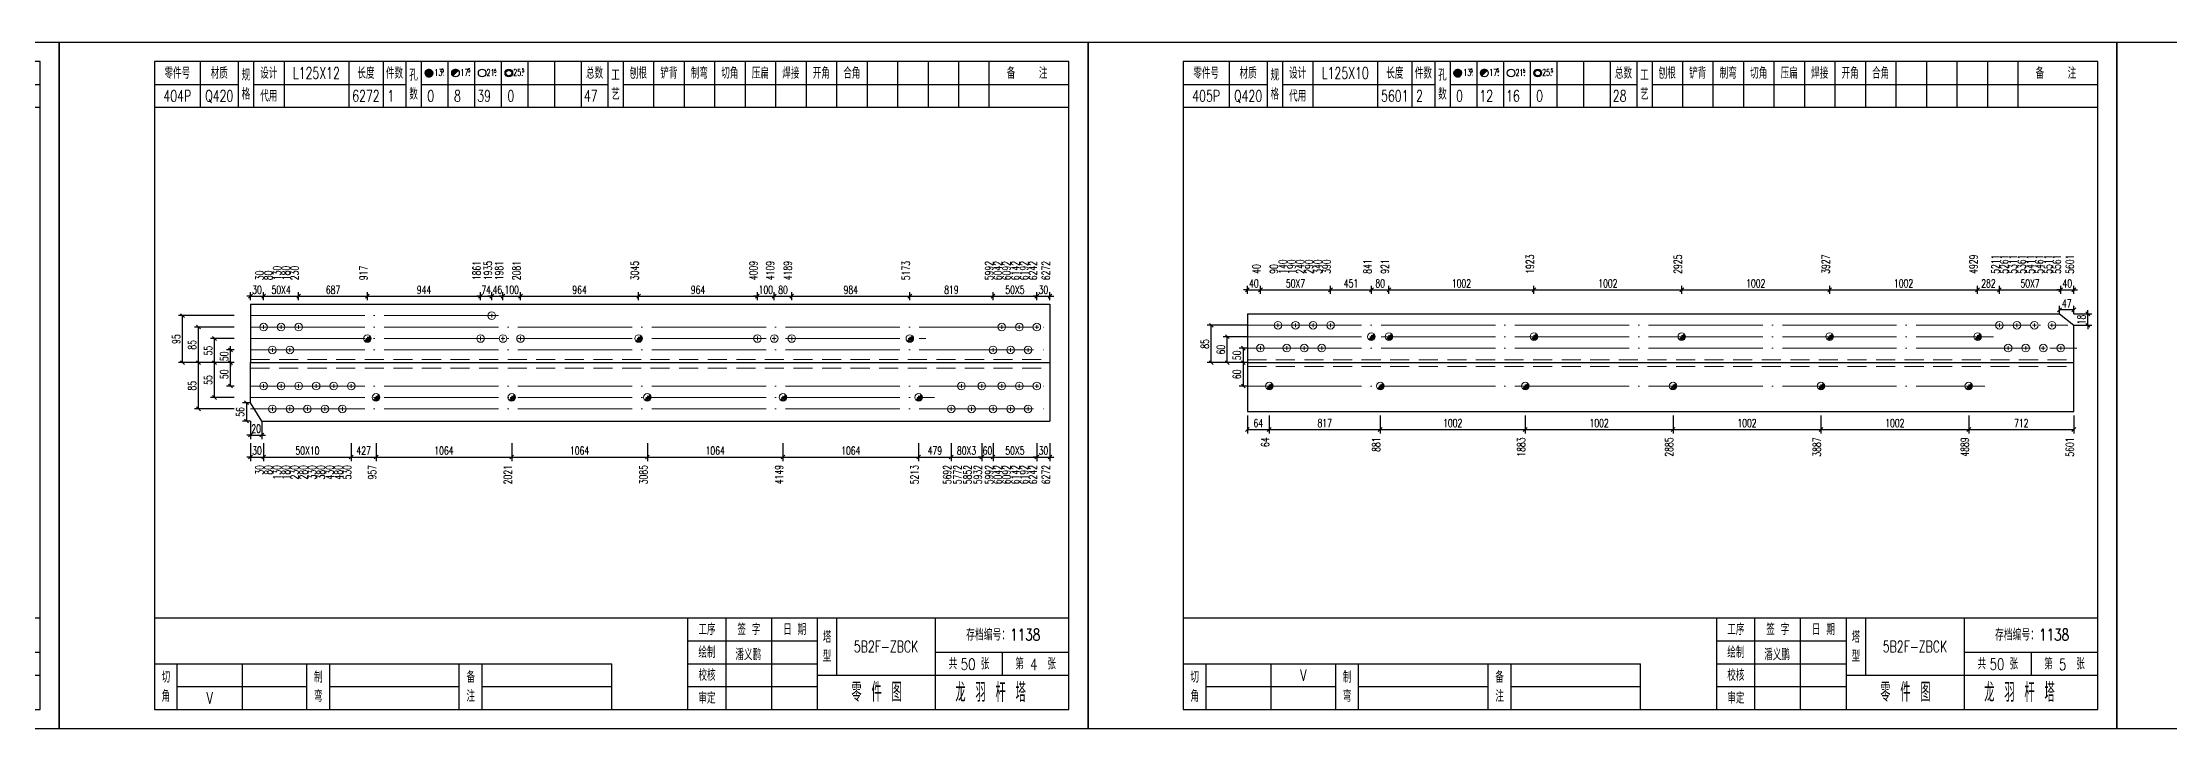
# Model space of a CAD drawing. Header units: millimetres. Extents: x 0 to 30240, y -10896 to -1348.
# Drawn here: x 806 to 1364, y -3152 to -2972 of the extents above; entities that cross this region are included whole.
import ezdxf
from ezdxf.enums import TextEntityAlignment as Align

# ---------------------------------------------------------------- set-up
doc = ezdxf.new("R2010")
doc.units = ezdxf.units.MM
doc.header["$LTSCALE"] = 20
doc.header["$PDMODE"] = 1
doc.linetypes.add('DASHDOT2X', pattern=[1.75, 1.5, -0.125, 0, -0.125])
doc.linetypes.add('HIDDEN', pattern=[0.375, 0.25, -0.125])
for name, color, linetype, lineweight in [('1', 7, 'Continuous', 25), ('11', 3, 'Continuous', 13), ('2', 1, 'HIDDEN', 13), ('5', 1, 'Continuous', 13), ('7', 2, 'DASHDOT2X', 13)]:
    doc.layers.add(name, color=color, linetype=linetype, lineweight=lineweight)
doc.styles.get("Standard").update_dxf_attribs({"font": 'simplex', "width": 0.7, "bigfont": 'gbhzfs.shx'})
doc.styles.add('SYMBOL_TXT', font='txt.shx', dxfattribs={"width": 0.6})
doc.styles.add('TITLE_TXT', font='simplex.shx', dxfattribs={"width": 0.75, "height": 2.5, "bigfont": 'gbhzfs.shx'})
doc.dimstyles.get("Standard").update_dxf_attribs({"dimtxt": 2.1, "dimasz": 1, "dimexe": 1.05, "dimexo": 0, "dimgap": 0.63, "dimtad": 1, "dimzin": 0, "dimdsep": 46, "dimtxsty": 'standard', "dimblk": 'OBLIQUE', "dimblk1": 'OBLIQUE', "dimblk2": 'OBLIQUE', "dimcen": 0.09, "dimadec": 0, "dimazin": 0, "dimtfac": 1, "dimtdec": 1, "dimtix": 1, "dimtmove": 0, "dimatfit": 3, "dimfxl": 0, "dimtolj": 1, "dimtzin": 0, "dimarcsym": 0})
pattern_1 = [(0, (-3, 0), (0, 0.0125), [])]

# ---------------------------------------------------------------- blocks, each defined once
blk = doc.blocks.new('M12_HOLE')
h = blk.add_hatch()
h.set_pattern_fill('LINE', scale=0.1, style=0)
h.set_pattern_definition(pattern_1)
h.paths.add_polyline_path([(-5, 0, 1), (-1, 0, 1)])
at = {"color": 7}
blk.add_circle((-3, 0), 2, dxfattribs=at)
at = {"color": 7, "attachment_point": 1, "style": 'SYMBOL_TXT'}
for s, insert, char_height, width in [('13\\f??|b0|i0|c0|p54;.', (-0.1, 2.1), 3.5, 5.707), ('5', (3.7, 2.3), 1.8, 2.931)]:
    blk.add_mtext(s, dxfattribs=dict(at, insert=insert, char_height=char_height, width=width))
blk = doc.blocks.new('M16_HOLE')
h = blk.add_hatch()
h.set_pattern_fill('LINE', scale=0.1, style=0)
h.set_pattern_definition(pattern_1)
h.paths.add_polyline_path([(-1.6, 1.4, 0.668179), (-5, 0, 0.198912), (-4.4, -1.4)])
at = {"color": 7}
blk.add_circle((-3, 0), 2, dxfattribs=at)
at = {"color": 7, "attachment_point": 1, "style": 'SYMBOL_TXT'}
for s, insert, char_height, width in [('17.', (-0.4, 2.1), 3.5, 6.316), ('5', (3.6, 2.3), 1.8, 1.822)]:
    blk.add_mtext(s, dxfattribs=dict(at, insert=insert, char_height=char_height, width=width))
blk = doc.blocks.new('M20_HOLE')
at = {"color": 7}
blk.add_circle((-3, 0), 2, dxfattribs=at)
at = {"color": 7, "attachment_point": 1, "style": 'SYMBOL_TXT'}
for s, insert, char_height, width in [('21.', (-0.7, 2), 3.5, 6.074), ('5', (3.3, 2), 1.8, 1.458)]:
    blk.add_mtext(s, dxfattribs=dict(at, insert=insert, char_height=char_height, width=width))
blk = doc.blocks.new('M24_HOLE')
at = {"color": 7}
for radius in [2, 1.5]:
    blk.add_circle((-3, 0), radius, dxfattribs=at)
at = {"color": 7, "attachment_point": 1, "style": 'SYMBOL_TXT'}
for s, insert, char_height, width in [('25.', (-0.7, 2.1), 3.5, 2.429), ('5', (3.9, 2.3), 1.8, 1.944)]:
    blk.add_mtext(s, dxfattribs=dict(at, insert=insert, char_height=char_height, width=width))
blk = doc.blocks.new('JgCard')
for p, q in [((270, 180), (0, 180)), ((0, 180), (0, 0)), ((270, 0), (270, 180)), ((265, 175), (25, 175)), ((25, 175), (25, 5)), ((37, 175), (37, 163)), ((47, 175), (47, 163)), ((51, 175), (51, 163)), ((59, 175), (59, 163)), ((76, 175), (76, 163)), ((85, 175), (85, 163)), ((91, 175), (91, 163)), ((95, 175), (95, 163)), ((102, 175), (102, 163)), ((109, 175), (109, 163)), ((116, 175), (116, 163)), ((123, 175), (123, 163)), ((130, 175), (130, 163)), ((137, 175), (137, 163)), ((144, 175), (144, 163)), ((148, 175), (148, 163)), ((156, 175), (156, 163)), ((164, 175), (164, 163)), ((172, 175), (172, 163)), ((180, 175), (180, 163)), ((188, 175), (188, 163)), ((196, 175), (196, 163)), ((204, 175), (204, 163)), ((212, 175), (212, 163)), ((220, 175), (220, 163)), ((228, 175), (228, 163)), ((236, 175), (236, 163)), ((244, 175), (244, 163)), ((265, 5), (265, 175)), ((25, 169), (47, 169)), ((51, 169), (91, 169)), ((95, 169), (144, 169)), ((148, 169), (265, 169)), ((25, 163), (265, 163)), ((25, 29), (265, 29)), ((165, 5), (165, 29)), ((175, 5), (175, 29)), ((187, 5), (187, 29)), ((199, 5), (199, 29)), ((204, 29), (204, 14)), ((230, 5), (230, 29)), ((165, 23), (199, 23)), ((25, 17), (145, 17)), ((31, 5), (31, 17)), ((48, 17), (48, 5)), ((65, 5), (65, 17)), ((71, 5), (71, 17)), ((105, 5), (105, 17)), ((111, 5), (111, 17)), ((145, 5), (145, 17)), ((165, 17), (199, 17)), ((230, 20), (265, 20)), ((247.5, 20), (247.5, 14)), ((199, 14), (265, 14)), ((31, 11), (65, 11)), ((71, 11), (105, 11)), ((111, 11), (145, 11)), ((165, 11), (199, 11)), ((0, 0), (270, 0)), ((25, 5), (265, 5))]:
    blk.add_line(p, q)
blk.add_lwpolyline([(96.03, 171.99, -1), (98.03, 171.99, -1)], format="xyb", close=True)
blk.add_point((145, 96))
at = {"xscale": 0.5, "yscale": 0.5, "zscale": 0.5}
for name, p in [('M12_HOLE', (98.53, 171.99)), ('M16_HOLE', (105.5, 172)), ('M24_HOLE', (119.5, 172)), ('M20_HOLE', (112.5, 172))]:
    blk.add_blockref(name, p, dxfattribs=at)
at = {"style": 'TITLE_TXT', "width": 0.75}
for s, height, p in [('存档编号：1138', 3.076, (238.02, 23.07)), ('潘义鹏', 3, (177.45, 17.91)), ('龙 羽 杆 塔', 5, (235.17, 6.97))]:
    blk.add_text(s, height=height, dxfattribs=at).set_placement(p)
at = {"attachment_point": 5, "style": 'TITLE_TXT'}
for s, insert, char_height, width in [('零件号', (31, 172), 3, 15), ('材质', (42, 172), 3, 8), ('设计', (55, 172), 3, 8), ('长度', (80.5, 172), 3, 8), ('件数', (88, 172), 3, 6), ('总数', (140.5, 172), 3, 7), ('刨根', (152, 172), 3, 8), ('铲背', (160, 172), 3, 8), ('制弯', (168, 172), 3, 8), ('切角', (176, 172), 3, 8), ('压扁', (184, 172), 3, 8), ('焊接', (192, 172), 3, 8), ('开角', (200, 172), 3, 8), ('合角', (208, 172), 3, 8), ('备    注', (254, 172), 3, 22), ('规格', (49, 169), 3, 4), ('代用', (55, 166), 3, 8), ('孔数', (93, 169), 3, 4), ('工\\P艺', (146, 169), 3, 4), ('工序', (170, 26), 3, 10), ('签 字', (181, 26), 3, 12), ('日 期', (193, 26), 3, 12), ('塔\\P型', (201.5, 21.5), 3, 5), ('绘制', (170, 20), 3, 10), ('共    张', (238.75, 17), 3, 17.5), ('第    张', (256.25, 17), 3, 17.5), ('切\\P角', (28, 11), 3, 6), ('制\\P弯', (68, 11), 3, 6), ('备\\P注', (108, 11), 3, 6), ('校核', (170, 14), 3, 10), ('零 件 图', (214.5, 9.5), 5, 31), ('审定', (170, 8), 3, 10)]:
    blk.add_mtext(s, dxfattribs=dict(at, insert=insert, char_height=char_height, width=width))
blk = doc.blocks.new('_Oblique')
at = {"color": 0, "linetype": 'ByBlock', "lineweight": -2}
blk.add_line((-0.5, -0.5), (0.5, 0.5), dxfattribs=at)
blk = doc.blocks.new('*D6687')
at = {"layer": '11', "color": 0, "lineweight": -2}
for p, q in [((1334.94, -3043.35), (1334.94, -3041.25)), ((1338.7, -3043.35), (1338.7, -3041.25)), ((1338.7, -3042.3), (1334.94, -3042.3))]:
    blk.add_line(p, q, dxfattribs=at)
at = {"layer": 'Defpoints', "color": 0}
for p in [(1334.94, -3042.3), (1334.94, -3043.35), (1338.7, -3043.35)]:
    blk.add_point(p, dxfattribs=at)
at = {"layer": '11', "color": 0, "lineweight": -2, "rotation": 180}
blk.add_blockref('_Oblique', (1334.94, -3042.3), dxfattribs=at)
at = {"layer": '11', "color": 0, "lineweight": -2}
blk.add_blockref('_Oblique', (1338.7, -3042.3), dxfattribs=at)
at = {"layer": '11', "color": 0, "insert": (1336.82, -3040.62), "char_height": 2.1, "attachment_point": 5}
blk.add_mtext('\\A1;47', dxfattribs=at)
blk = doc.blocks.new('*D6688')
at = {"layer": '11', "color": 0, "lineweight": -2}
for p, q in [((1338.7, -3043.35), (1343.42, -3043.35)), ((1338.7, -3046.35), (1343.42, -3046.35)), ((1342.38, -3043.35), (1342.38, -3042.35)), ((1342.38, -3046.35), (1342.38, -3043.35)), ((1342.38, -3046.35), (1342.38, -3047.35))]:
    blk.add_line(p, q, dxfattribs=at)
at = {"layer": 'Defpoints', "color": 0}
for p in [(1338.7, -3043.35), (1338.7, -3046.35), (1342.38, -3043.35)]:
    blk.add_point(p, dxfattribs=at)
at = {"layer": '11', "color": 0, "lineweight": -2}
for p, rotation in [((1342.38, -3043.35), 270), ((1342.38, -3046.35), 90)]:
    blk.add_blockref('_Oblique', p, dxfattribs=dict(at, rotation=rotation))
at = {"layer": '11', "color": 0, "insert": (1340.69, -3044.85), "char_height": 2.1, "attachment_point": 5, "rotation": 90}
blk.add_mtext('\\A1;18', dxfattribs=at)
blk = doc.blocks.new('*D6689')
at = {"layer": '11', "color": 0, "lineweight": -2}
for p, q in [((1335.26, -3038.1), (1335.26, -3036)), ((1338.7, -3038.1), (1338.7, -3036)), ((1335.26, -3037.05), (1334.26, -3037.05)), ((1335.26, -3037.05), (1338.7, -3037.05)), ((1338.7, -3037.05), (1339.7, -3037.05))]:
    blk.add_line(p, q, dxfattribs=at)
at = {"layer": 'Defpoints', "color": 0}
for p in [(1335.26, -3038.1), (1338.7, -3037.05), (1338.7, -3038.1)]:
    blk.add_point(p, dxfattribs=at)
at = {"layer": '11', "color": 0, "lineweight": -2}
blk.add_blockref('_Oblique', (1335.26, -3037.05), dxfattribs=at)
at = {"layer": '11', "color": 0, "lineweight": -2, "rotation": 180}
blk.add_blockref('_Oblique', (1338.7, -3037.05), dxfattribs=at)
at = {"layer": '11', "color": 0, "insert": (1336.98, -3035.37), "char_height": 2.1, "attachment_point": 5}
blk.add_mtext('\\A1;40', dxfattribs=at)
blk = doc.blocks.new('*D6699')
at = {"layer": '11', "color": 0, "lineweight": -2}
for p, q in [((1121.8, -3038.1), (1121.8, -3036)), ((1125.24, -3038.1), (1125.24, -3036)), ((1121.8, -3037.05), (1120.8, -3037.05)), ((1121.8, -3037.05), (1125.24, -3037.05)), ((1125.24, -3037.05), (1126.24, -3037.05))]:
    blk.add_line(p, q, dxfattribs=at)
at = {"layer": 'Defpoints', "color": 0}
for p in [(1121.8, -3038.1), (1125.24, -3037.05), (1125.24, -3038.1)]:
    blk.add_point(p, dxfattribs=at)
at = {"layer": '11', "color": 0, "lineweight": -2}
blk.add_blockref('_Oblique', (1121.8, -3037.05), dxfattribs=at)
at = {"layer": '11', "color": 0, "lineweight": -2, "rotation": 180}
blk.add_blockref('_Oblique', (1125.24, -3037.05), dxfattribs=at)
at = {"layer": '11', "color": 0, "insert": (1123.52, -3035.37), "char_height": 2.1, "attachment_point": 5}
blk.add_mtext('\\A1;40', dxfattribs=at)
blk = doc.blocks.new('M20')
for p, q in [((-0.5, 0), (0.5, 0)), ((0, -0.5), (0, 0.5))]:
    blk.add_line(p, q)
blk.add_circle((0, 0), 1)
blk = doc.blocks.new('M16')
for p, q in [((-0.71, -0.71), (0.71, 0.71)), ((-0.4, 0), (0.4, 0)), ((0, 0.4), (0, -0.4))]:
    blk.add_line(p, q)
blk.add_circle((0, 0), 1)
for radius in [0.8, 0.6, 0.4, 0.2]:
    blk.add_arc((0, 0), radius, 225, 45)
blk = doc.blocks.new('*D6879')
at = {"layer": '1', "color": 0, "lineweight": -2}
for p, q in [((855.95, -3052.83), (853.9, -3052.83)), ((854.95, -3052.83), (854.95, -3051.83)), ((854.95, -3056.16), (854.95, -3052.83)), ((855.95, -3056.16), (853.9, -3056.16)), ((854.95, -3056.16), (854.95, -3057.16))]:
    blk.add_line(p, q, dxfattribs=at)
at = {"layer": 'Defpoints', "color": 0}
for p in [(854.95, -3052.83), (855.95, -3052.83), (855.95, -3056.16)]:
    blk.add_point(p, dxfattribs=at)
at = {"layer": '1', "color": 0, "lineweight": -2}
for p, rotation in [((854.95, -3052.83), 270), ((854.95, -3056.16), 90)]:
    blk.add_blockref('_Oblique', p, dxfattribs=dict(at, rotation=rotation))
at = {"layer": '1', "color": 0, "insert": (853.27, -3054.5), "char_height": 2.1, "attachment_point": 5, "rotation": 90}
blk.add_mtext('\\A1;50', dxfattribs=at)
blk = doc.blocks.new('*D6883')
at = {"layer": '11', "color": 0, "lineweight": -2}
for p, q in [((860.2, -3075.17), (859.2, -3075.17)), ((860.2, -3071.49), (860.2, -3076.22)), ((860.2, -3075.17), (863.18, -3075.17)), ((863.18, -3071.49), (863.18, -3076.22)), ((863.18, -3075.17), (864.18, -3075.17))]:
    blk.add_line(p, q, dxfattribs=at)
at = {"layer": 'Defpoints', "color": 0}
for p in [(860.2, -3071.49), (863.18, -3071.49), (863.18, -3075.17)]:
    blk.add_point(p, dxfattribs=at)
at = {"layer": '11', "color": 0, "lineweight": -2}
blk.add_blockref('_Oblique', (860.2, -3075.17), dxfattribs=at)
at = {"layer": '11', "color": 0, "lineweight": -2, "rotation": 180}
blk.add_blockref('_Oblique', (863.18, -3075.17), dxfattribs=at)
at = {"layer": '11', "color": 0, "insert": (861.69, -3073.49), "char_height": 2.1, "attachment_point": 5}
blk.add_mtext('\\A1;20', dxfattribs=at)
blk = doc.blocks.new('*D6884')
at = {"layer": '11', "color": 0, "lineweight": -2}
for p, q in [((860.2, -3066.69), (858.1, -3066.69)), ((859.15, -3066.69), (859.15, -3071.49)), ((860.2, -3071.49), (858.1, -3071.49))]:
    blk.add_line(p, q, dxfattribs=at)
at = {"layer": 'Defpoints', "color": 0}
for p in [(860.2, -3066.69), (859.15, -3071.49), (860.2, -3071.49)]:
    blk.add_point(p, dxfattribs=at)
at = {"layer": '11', "color": 0, "lineweight": -2}
for p, rotation in [((859.15, -3066.69), 90), ((859.15, -3071.49), 270)]:
    blk.add_blockref('_Oblique', p, dxfattribs=dict(at, rotation=rotation))
at = {"layer": '11', "color": 0, "insert": (857.47, -3069.09), "char_height": 2.1, "attachment_point": 5, "rotation": 90}
blk.add_mtext('\\A1;56', dxfattribs=at)
blk = doc.blocks.new('*D6885')
at = {"layer": '11', "color": 0, "lineweight": -2}
for p, q in [((1066.56, -3038.73), (1065.56, -3038.73)), ((1066.56, -3039.78), (1066.56, -3037.68)), ((1066.56, -3038.73), (1070, -3038.73)), ((1070, -3039.78), (1070, -3037.68)), ((1070, -3038.73), (1071, -3038.73))]:
    blk.add_line(p, q, dxfattribs=at)
at = {"layer": 'Defpoints', "color": 0}
for p in [(1066.56, -3039.78), (1070, -3038.73), (1070, -3039.78)]:
    blk.add_point(p, dxfattribs=at)
at = {"layer": '11', "color": 0, "lineweight": -2}
blk.add_blockref('_Oblique', (1066.56, -3038.73), dxfattribs=at)
at = {"layer": '11', "color": 0, "lineweight": -2, "rotation": 180}
blk.add_blockref('_Oblique', (1070, -3038.73), dxfattribs=at)
at = {"layer": '11', "color": 0, "insert": (1068.28, -3037.05), "char_height": 2.1, "attachment_point": 5}
blk.add_mtext('\\A1;30', dxfattribs=at)
blk = doc.blocks.new('*D6890')
at = {"layer": '11', "color": 0, "lineweight": -2}
for p, q in [((993.23, -3038.73), (992.23, -3038.73)), ((993.23, -3039.78), (993.23, -3037.68)), ((993.23, -3038.73), (997.64, -3038.73)), ((997.64, -3039.78), (997.64, -3037.68)), ((997.64, -3038.73), (998.64, -3038.73))]:
    blk.add_line(p, q, dxfattribs=at)
at = {"layer": 'Defpoints', "color": 0}
for p in [(993.23, -3039.78), (997.64, -3038.73), (997.64, -3039.78)]:
    blk.add_point(p, dxfattribs=at)
at = {"layer": '11', "color": 0, "lineweight": -2}
blk.add_blockref('_Oblique', (993.23, -3038.73), dxfattribs=at)
at = {"layer": '11', "color": 0, "lineweight": -2, "rotation": 180}
blk.add_blockref('_Oblique', (997.64, -3038.73), dxfattribs=at)
at = {"layer": '11', "color": 0, "insert": (995.43, -3037.05), "char_height": 2.1, "attachment_point": 5}
blk.add_mtext('\\A1;100', dxfattribs=at)
blk = doc.blocks.new('*D6893')
at = {"layer": '11', "color": 0, "lineweight": -2}
for p, q in [((926.46, -3038.73), (925.46, -3038.73)), ((926.46, -3039.78), (926.46, -3037.68)), ((926.46, -3038.73), (931.06, -3038.73)), ((931.06, -3039.78), (931.06, -3037.68)), ((931.06, -3038.73), (932.06, -3038.73))]:
    blk.add_line(p, q, dxfattribs=at)
at = {"layer": 'Defpoints', "color": 0}
for p in [(926.46, -3039.78), (931.06, -3038.73), (931.06, -3039.78)]:
    blk.add_point(p, dxfattribs=at)
at = {"layer": '11', "color": 0, "lineweight": -2}
blk.add_blockref('_Oblique', (926.46, -3038.73), dxfattribs=at)
at = {"layer": '11', "color": 0, "lineweight": -2, "rotation": 180}
blk.add_blockref('_Oblique', (931.06, -3038.73), dxfattribs=at)
at = {"layer": '11', "color": 0, "insert": (928.76, -3037.05), "char_height": 2.1, "attachment_point": 5}
blk.add_mtext('\\A1;100', dxfattribs=at)
blk = doc.blocks.new('*D6894')
at = {"layer": '11', "color": 0, "lineweight": -2}
for p, q in [((923.52, -3038.73), (922.52, -3038.73)), ((923.52, -3039.78), (923.52, -3037.68)), ((923.52, -3038.73), (926.46, -3038.73)), ((926.46, -3039.78), (926.46, -3037.68)), ((926.46, -3038.73), (927.46, -3038.73))]:
    blk.add_line(p, q, dxfattribs=at)
at = {"layer": 'Defpoints', "color": 0}
for p in [(923.52, -3039.78), (926.46, -3038.73), (926.46, -3039.78)]:
    blk.add_point(p, dxfattribs=at)
at = {"layer": '11', "color": 0, "lineweight": -2}
blk.add_blockref('_Oblique', (923.52, -3038.73), dxfattribs=at)
at = {"layer": '11', "color": 0, "lineweight": -2, "rotation": 180}
blk.add_blockref('_Oblique', (926.46, -3038.73), dxfattribs=at)
at = {"layer": '11', "color": 0, "insert": (924.99, -3037.05), "char_height": 2.1, "attachment_point": 5}
blk.add_mtext('\\A1;46', dxfattribs=at)
blk = doc.blocks.new('*D6895')
at = {"layer": '11', "color": 0, "lineweight": -2}
for p, q in [((920.58, -3038.73), (919.58, -3038.73)), ((920.58, -3039.78), (920.58, -3037.68)), ((920.58, -3038.73), (923.52, -3038.73)), ((923.52, -3039.78), (923.52, -3037.68)), ((923.52, -3038.73), (924.52, -3038.73))]:
    blk.add_line(p, q, dxfattribs=at)
at = {"layer": 'Defpoints', "color": 0}
for p in [(920.58, -3039.78), (923.52, -3038.73), (923.52, -3039.78)]:
    blk.add_point(p, dxfattribs=at)
at = {"layer": '11', "color": 0, "lineweight": -2}
blk.add_blockref('_Oblique', (920.58, -3038.73), dxfattribs=at)
at = {"layer": '11', "color": 0, "lineweight": -2, "rotation": 180}
blk.add_blockref('_Oblique', (923.52, -3038.73), dxfattribs=at)
at = {"layer": '11', "color": 0, "insert": (922.05, -3037.05), "char_height": 2.1, "attachment_point": 5}
blk.add_mtext('\\A1;74', dxfattribs=at)
blk = doc.blocks.new('*D6899')
at = {"layer": '11', "color": 0, "lineweight": -2}
for p, q in [((860.2, -3038.73), (859.2, -3038.73)), ((860.2, -3039.78), (860.2, -3037.68)), ((860.2, -3038.73), (863.64, -3038.73)), ((863.64, -3039.78), (863.64, -3037.68)), ((863.64, -3038.73), (864.64, -3038.73))]:
    blk.add_line(p, q, dxfattribs=at)
at = {"layer": 'Defpoints', "color": 0}
for p in [(860.2, -3039.78), (863.64, -3038.73), (863.64, -3039.78)]:
    blk.add_point(p, dxfattribs=at)
at = {"layer": '11', "color": 0, "lineweight": -2}
blk.add_blockref('_Oblique', (860.2, -3038.73), dxfattribs=at)
at = {"layer": '11', "color": 0, "lineweight": -2, "rotation": 180}
blk.add_blockref('_Oblique', (863.64, -3038.73), dxfattribs=at)
at = {"layer": '11', "color": 0, "insert": (861.92, -3037.05), "char_height": 2.1, "attachment_point": 5}
blk.add_mtext('\\A1;30', dxfattribs=at)
blk = doc.blocks.new('*D6900')
at = {"layer": '11', "color": 0, "lineweight": -2}
for p, q in [((1066.56, -3080.94), (1065.56, -3080.94)), ((1066.56, -3077.27), (1066.56, -3081.99)), ((1066.56, -3080.94), (1070, -3080.94)), ((1070, -3077.27), (1070, -3081.99)), ((1070, -3080.94), (1071, -3080.94))]:
    blk.add_line(p, q, dxfattribs=at)
at = {"layer": 'Defpoints', "color": 0}
for p in [(1066.56, -3077.27), (1070, -3077.27), (1070, -3080.94)]:
    blk.add_point(p, dxfattribs=at)
at = {"layer": '11', "color": 0, "lineweight": -2}
blk.add_blockref('_Oblique', (1066.56, -3080.94), dxfattribs=at)
at = {"layer": '11', "color": 0, "lineweight": -2, "rotation": 180}
blk.add_blockref('_Oblique', (1070, -3080.94), dxfattribs=at)
at = {"layer": '11', "color": 0, "insert": (1068.28, -3079.26), "char_height": 2.1, "attachment_point": 5}
blk.add_mtext('\\A1;30', dxfattribs=at)
blk = doc.blocks.new('*D6902')
at = {"layer": '11', "color": 0, "lineweight": -2}
for p, q in [((1052.12, -3080.94), (1051.12, -3080.94)), ((1052.12, -3077.27), (1052.12, -3081.99)), ((1052.12, -3080.94), (1055.06, -3080.94)), ((1055.06, -3077.27), (1055.06, -3081.99)), ((1055.06, -3080.94), (1056.06, -3080.94))]:
    blk.add_line(p, q, dxfattribs=at)
at = {"layer": 'Defpoints', "color": 0}
for p in [(1052.12, -3077.27), (1055.06, -3077.27), (1055.06, -3080.94)]:
    blk.add_point(p, dxfattribs=at)
at = {"layer": '11', "color": 0, "lineweight": -2}
blk.add_blockref('_Oblique', (1052.12, -3080.94), dxfattribs=at)
at = {"layer": '11', "color": 0, "lineweight": -2, "rotation": 180}
blk.add_blockref('_Oblique', (1055.06, -3080.94), dxfattribs=at)
at = {"layer": '11', "color": 0, "insert": (1053.59, -3079.26), "char_height": 2.1, "attachment_point": 5}
blk.add_mtext('\\A1;60', dxfattribs=at)
blk = doc.blocks.new('*D6911')
at = {"layer": '11', "color": 0, "lineweight": -2}
for p, q in [((860.2, -3080.94), (859.2, -3080.94)), ((860.2, -3077.27), (860.2, -3081.99)), ((860.2, -3080.94), (863.64, -3080.94)), ((863.64, -3077.27), (863.64, -3081.99)), ((863.64, -3080.94), (864.64, -3080.94))]:
    blk.add_line(p, q, dxfattribs=at)
at = {"layer": 'Defpoints', "color": 0}
for p in [(860.2, -3077.27), (863.64, -3077.27), (863.64, -3080.94)]:
    blk.add_point(p, dxfattribs=at)
at = {"layer": '11', "color": 0, "lineweight": -2}
blk.add_blockref('_Oblique', (860.2, -3080.94), dxfattribs=at)
at = {"layer": '11', "color": 0, "lineweight": -2, "rotation": 180}
blk.add_blockref('_Oblique', (863.64, -3080.94), dxfattribs=at)
at = {"layer": '11', "color": 0, "insert": (861.92, -3079.26), "char_height": 2.1, "attachment_point": 5}
blk.add_mtext('\\A1;30', dxfattribs=at)

msp = doc.modelspace()

# ---------------------------------------------------------------- linework, layer by layer
at = {"layer": '1'}
for p, q in [((860.2, -3040.832), (1070, -3040.832)), ((860.2, -3040.832), (860.2, -3056.162)), ((1070, -3040.832), (1070, -3071.492)), ((1121.8, -3043.352), (1334.945, -3043.352)), ((1121.8, -3043.352), (1121.8, -3068.972)), ((1334.945, -3043.352), (1338.7, -3046.352)), ((1338.7, -3056.162), (1338.7, -3046.352)), ((860.2, -3056.162), (1070, -3056.162)), ((860.2, -3066.694), (860.2, -3056.162)), ((1121.8, -3056.162), (1338.7, -3056.162)), ((1338.7, -3068.972), (1338.7, -3056.162)), ((863.181, -3071.492), (860.2, -3066.694)), ((1121.8, -3068.972), (1338.7, -3068.972)), ((863.181, -3071.492), (1070, -3071.492))]:
    msp.add_line(p, q, dxfattribs=at)
at = {"layer": '2'}
for p, q in [((860.2, -3055.363), (1070, -3055.363)), ((860.2, -3057.634), (1070, -3057.634)), ((1121.8, -3055.4), (1338.7, -3055.4)), ((1121.8, -3057.187), (1338.7, -3057.187))]:
    msp.add_line(p, q, dxfattribs=at)
at = {"layer": '7'}
for p, q in [((860.2, -3043.832), (927.721, -3043.832)), ((860.2, -3046.832), (1070.76, -3046.832)), ((1121.8, -3046.352), (1337.16, -3046.352)), ((860.2, -3049.832), (1037.428, -3049.832)), ((860.2, -3052.832), (1068.46, -3052.832)), ((1121.8, -3049.352), (1317.623, -3049.352)), ((1121.8, -3052.352), (1339.46, -3052.352)), ((860.2, -3062.294), (1070.76, -3062.294)), ((1121.8, -3062.311), (1315.323, -3062.311)), ((860.2, -3065.294), (1039.728, -3065.294)), ((860.2, -3068.294), (1068.46, -3068.294))]:
    msp.add_line(p, q, dxfattribs=at)

# ---------------------------------------------------------------- block references
at = {"layer": '1'}
for p in [(540, -3152.162), (810, -3152.162), (1080, -3152.162), (1350, -3152.162)]:
    msp.add_blockref('JgCard', p, dxfattribs=at)
at = {"layer": '5'}
for name, p in [('M20', (863.64, -3046.832)), ('M20', (868.24, -3046.832)), ('M20', (872.84, -3046.832)), ('M20', (923.521, -3043.832)), ('M20', (1057.36, -3046.832)), ('M20', (1061.96, -3046.832)), ('M20', (1066.56, -3046.832)), ('M20', (1129.84, -3046.352)), ('M20', (1134.44, -3046.352)), ('M20', (1139.04, -3046.352)), ('M20', (1143.64, -3046.352)), ('M20', (1319.16, -3046.352)), ('M20', (1323.76, -3046.352)), ('M20', (1328.36, -3046.352)), ('M20', (1332.96, -3046.352)), ('M20', (865.94, -3052.832)), ('M20', (870.54, -3052.832)), ('M16', (890.872, -3049.832)), ('M20', (920.581, -3049.832)), ('M20', (926.461, -3049.832)), ('M20', (931.061, -3049.832)), ('M16', (962.05, -3049.832)), ('M20', (993.229, -3049.832)), ('M20', (997.639, -3049.832)), ('M20', (1002.239, -3049.832)), ('M16', (1033.228, -3049.832)), ('M20', (1055.06, -3052.832)), ('M20', (1059.66, -3052.832)), ('M20', (1064.26, -3052.832)), ('M20', (1125.24, -3052.352)), ('M20', (1132.14, -3052.352)), ('M20', (1136.74, -3052.352)), ('M20', (1141.34, -3052.352)), ('M16', (1154.367, -3049.352)), ('M16', (1158.967, -3049.352)), ('M16', (1197.018, -3049.352)), ('M16', (1235.819, -3049.352)), ('M16', (1274.621, -3049.352)), ('M16', (1313.423, -3049.352)), ('M20', (1321.46, -3052.352)), ('M20', (1326.06, -3052.352)), ('M20', (1330.66, -3052.352)), ('M20', (1335.26, -3052.352)), ('M20', (863.64, -3062.294)), ('M20', (868.24, -3062.294)), ('M20', (872.84, -3062.294)), ('M20', (877.44, -3062.294)), ('M20', (882.04, -3062.294)), ('M20', (886.64, -3062.294)), ('M16', (893.172, -3065.294)), ('M16', (928.761, -3065.294)), ('M16', (964.35, -3065.294)), ('M16', (999.939, -3065.294)), ('M16', (1035.528, -3065.294)), ('M20', (1046.768, -3062.294)), ('M20', (1052.12, -3062.294)), ('M20', (1057.36, -3062.294)), ('M20', (1061.96, -3062.294)), ('M20', (1066.56, -3062.294)), ('M16', (1127.54, -3062.311)), ('M16', (1156.667, -3062.311)), ('M16', (1194.718, -3062.311)), ('M16', (1233.519, -3062.311)), ('M16', (1272.321, -3062.311)), ('M16', (1311.123, -3062.311)), ('M20', (865.94, -3068.294)), ('M20', (870.54, -3068.294)), ('M20', (875.14, -3068.294)), ('M20', (879.74, -3068.294)), ('M20', (884.34, -3068.294)), ('M20', (1044.092, -3068.294)), ('M20', (1049.444, -3068.294)), ('M20', (1055.06, -3068.294)), ('M20', (1059.66, -3068.294)), ('M20', (1064.26, -3068.294))]:
    msp.add_blockref(name, p, dxfattribs=at)

# ---------------------------------------------------------------- texts
at = {"style": 'TITLE_TXT', "width": 0.75}
for s, p in [('50', (1046.602, -3136.805)), ('4', (1064.791, -3136.851)), ('50', (1316.602, -3136.805)), ('5', (1334.791, -3136.851))]:
    msp.add_text(s, height=3, dxfattribs=at).set_placement(p)
at = {"layer": '1', "width": 0.7}
for s, p in [('L125X12', (877.5, -2980.162)), ('L125X10', (1147.5, -2980.162)), ('404P', (841, -2986.162)), ('Q420', (852, -2986.162)), ('6272', (890.5, -2986.162)), ('1', (897, -2986.162)), ('0', (907.5, -2986.162)), ('8', (914.5, -2986.162)), ('39', (921.5, -2986.162)), ('0', (928.5, -2986.162)), ('47', (949.5, -2986.162)), ('405P', (1111, -2986.162)), ('Q420', (1122, -2986.162)), ('5601', (1160.5, -2986.162)), ('2', (1167, -2986.162)), ('0', (1177.5, -2986.162)), ('12', (1184.5, -2986.162)), ('16', (1191.5, -2986.162)), ('0', (1198.5, -2986.162)), ('28', (1219.5, -2986.162)), ('V', (1136.5, -3138.162)), ('V', (849.5, -3144.162))]:
    msp.add_text(s, height=3, dxfattribs=at).set_placement(p, align=Align.MIDDLE_CENTER)
for s, p in [('1861', (920.595, -3034.532)), ('1935', (923.575, -3034.532)), ('1981', (926.482, -3034.532)), ('2081', (931.073, -3034.532)), ('3045', (962.071, -3034.532)), ('4009', (993.245, -3034.532)), ('4109', (997.66, -3034.532)), ('4189', (1002.25, -3034.532)), ('5173', (1033.249, -3034.532)), ('5992', (1055.076, -3034.532)), ('6042', (1057.376, -3034.532)), ('6092', (1059.676, -3034.532)), ('6142', (1061.976, -3034.532)), ('6192', (1064.276, -3034.532)), ('6242', (1066.6, -3034.532)), ('6272', (1070, -3034.532)), ('40', (1125.24, -3032.852)), ('90', (1129.84, -3032.852)), ('140', (1132.14, -3032.852)), ('190', (1134.44, -3032.852)), ('240', (1136.74, -3032.852)), ('290', (1139.04, -3032.852)), ('340', (1141.34, -3032.852)), ('390', (1143.64, -3032.852)), ('841', (1154.376, -3032.852)), ('921', (1158.973, -3032.852)), ('1923', (1197.023, -3032.852)), ('2925', (1235.825, -3032.852)), ('3927', (1274.627, -3032.852)), ('4929', (1313.426, -3032.852)), ('5211', (1319.167, -3032.852)), ('5261', (1321.467, -3032.852)), ('5311', (1323.767, -3032.852)), ('5361', (1326.067, -3032.852)), ('5411', (1328.367, -3032.852)), ('5461', (1330.667, -3032.852)), ('5511', (1332.967, -3032.852)), ('5561', (1335.273, -3032.852)), ('5601', (1338.7, -3032.852)), ('30', (863.64, -3034.532)), ('80', (865.94, -3034.532)), ('130', (868.24, -3034.532)), ('180', (870.54, -3034.532)), ('230', (872.84, -3034.532)), ('917', (890.892, -3034.532))]:
    msp.add_text(s, height=2.1, rotation=90, dxfattribs=at).set_placement(p)
for s, p in [('64', (1127.553, -3075.797)), ('881', (1156.676, -3075.797)), ('1883', (1194.726, -3075.797)), ('2885', (1233.528, -3075.797)), ('3887', (1272.329, -3075.797)), ('4889', (1311.131, -3075.797)), ('5601', (1338.7, -3075.797)), ('30', (863.64, -3083.042)), ('80', (865.94, -3083.042)), ('130', (868.24, -3083.042)), ('180', (870.54, -3083.042)), ('230', (872.84, -3083.042)), ('280', (875.14, -3083.042)), ('330', (877.44, -3083.042)), ('380', (879.74, -3083.042)), ('430', (882.04, -3083.042)), ('480', (884.34, -3083.042)), ('530', (886.64, -3083.042)), ('957', (893.183, -3083.042)), ('2021', (928.775, -3083.042)), ('3085', (964.361, -3083.042)), ('4149', (999.96, -3083.042)), ('5213', (1035.535, -3083.042)), ('5692', (1044.104, -3083.042)), ('5772', (1046.78, -3083.042)), ('5852', (1049.456, -3083.042)), ('5932', (1052.137, -3083.042)), ('5992', (1055.076, -3083.042)), ('6042', (1057.376, -3083.042)), ('6092', (1059.676, -3083.042)), ('6142', (1061.976, -3083.042)), ('6192', (1064.276, -3083.042)), ('6242', (1066.6, -3083.042)), ('6272', (1070, -3083.042))]:
    msp.add_text(s, height=2.1, rotation=90, dxfattribs=at).set_placement(p, align=Align.RIGHT)
at = {"layer": '1', "char_height": 3, "width": 26, "attachment_point": 5}
for insert in [(1027, -3130.662), (1297, -3130.662)]:
    msp.add_mtext('5B2F-ZBCK', dxfattribs=dict(at, insert=insert))

# ---------------------------------------------------------------- dimensions: what is measured, and where the dimension line sits
at = {"layer": '1'}
for base, p1, p2, text in [((842.35, -3043.832), (855.95, -3056.162), (855.95, -3043.832), '95'), ((846.55, -3046.832), (855.95, -3056.162), (855.95, -3046.832), '85'), ((1112.35, -3046.352), (1121.75, -3056.162), (1121.75, -3046.352), '85'), ((850.75, -3049.832), (855.95, -3056.162), (855.95, -3049.832), '55'), ((1116.55, -3049.352), (1121.75, -3056.162), (1121.75, -3049.352), '60'), ((1120.75, -3052.352), (1121.75, -3056.162), (1121.75, -3052.352), '50'), ((846.55, -3056.162), (855.95, -3068.294), (855.95, -3056.162), '85'), ((850.75, -3056.162), (855.95, -3065.294), (855.95, -3056.162), '55'), ((854.95, -3056.162), (855.95, -3062.294), (855.95, -3056.162), '50'), ((1120.75, -3056.162), (1121.75, -3062.311), (1121.75, -3056.162), '60')]:
    msp.add_linear_dim(base=base, p1=p1, p2=p2, angle=90, text=text, dimstyle='standard', dxfattribs=at).render()
dim = msp.add_linear_dim(base=(854.95, -3052.832), p1=(855.95, -3056.162), p2=(855.95, -3052.832), angle=90, text='50', dimstyle='standard', dxfattribs=at)
dim.commit()
dim.dimension.update_dxf_attribs({"geometry": '*D6879', "text_midpoint": (853.27, -3054.497)})
at = {"layer": '11'}
for base, p1, p2, text, picture, middle in [((863.64, -3038.732), (860.2, -3039.782), (863.64, -3039.782), '30', '*D6899', (861.92, -3037.052)), ((923.521, -3038.732), (920.581, -3039.782), (923.521, -3039.782), '74', '*D6895', (922.051, -3037.052)), ((926.461, -3038.732), (923.521, -3039.782), (926.461, -3039.782), '46', '*D6894', (924.991, -3037.052)), ((931.061, -3038.732), (926.461, -3039.782), (931.061, -3039.782), '100', '*D6893', (928.761, -3037.052)), ((997.639, -3038.732), (993.229, -3039.782), (997.639, -3039.782), '100', '*D6890', (995.434, -3037.052)), ((1070, -3038.732), (1066.56, -3039.782), (1070, -3039.782), '30', '*D6885', (1068.28, -3037.052)), ((1125.24, -3037.052), (1121.8, -3038.102), (1125.24, -3038.102), '40', '*D6699', (1123.52, -3035.372)), ((1338.7, -3037.052), (1335.26, -3038.102), (1338.7, -3038.102), '40', '*D6689', (1336.98, -3035.372)), ((1334.945, -3042.302), (1338.7, -3043.352), (1334.945, -3043.352), '47', '*D6687', (1336.822, -3040.622)), ((863.181, -3075.167), (860.2, -3071.492), (863.181, -3071.492), '20', '*D6883', (861.691, -3073.487)), ((863.64, -3080.942), (860.2, -3077.267), (863.64, -3077.267), '30', '*D6911', (861.92, -3079.262)), ((1055.06, -3080.942), (1052.12, -3077.267), (1055.06, -3077.267), '60', '*D6902', (1053.59, -3079.262)), ((1070, -3080.942), (1066.56, -3077.267), (1070, -3077.267), '30', '*D6900', (1068.28, -3079.262))]:
    dim = msp.add_linear_dim(base=base, p1=p1, p2=p2, text=text, dimstyle='standard', dxfattribs=at)
    dim.commit()
    dim.dimension.update_dxf_attribs({"geometry": picture, "text_midpoint": middle})
for base, p1, p2, text in [((872.84, -3038.732), (863.64, -3039.782), (872.84, -3039.782), '50X4'), ((890.872, -3038.732), (872.84, -3039.782), (890.872, -3039.782), '687'), ((920.581, -3038.732), (890.872, -3039.782), (920.581, -3039.782), '944'), ((962.05, -3038.732), (931.061, -3039.782), (962.05, -3039.782), '964'), ((993.229, -3038.732), (962.05, -3039.782), (993.229, -3039.782), '964'), ((1002.239, -3038.732), (997.639, -3039.782), (1002.239, -3039.782), '80'), ((1033.228, -3038.732), (1002.239, -3039.782), (1033.228, -3039.782), '984'), ((1055.06, -3038.732), (1033.228, -3039.782), (1055.06, -3039.782), '819'), ((1066.56, -3038.732), (1055.06, -3039.782), (1066.56, -3039.782), '50X5'), ((1143.64, -3037.052), (1125.24, -3038.102), (1143.64, -3038.102), '50X7'), ((1154.367, -3037.052), (1143.64, -3038.102), (1154.367, -3038.102), '451'), ((1158.967, -3037.052), (1154.367, -3038.102), (1158.967, -3038.102), '80'), ((1197.018, -3037.052), (1158.967, -3038.102), (1197.018, -3038.102), '1002'), ((1235.819, -3037.052), (1197.018, -3038.102), (1235.819, -3038.102), '1002'), ((1274.621, -3037.052), (1235.819, -3038.102), (1274.621, -3038.102), '1002'), ((1313.423, -3037.052), (1274.621, -3038.102), (1313.423, -3038.102), '1002'), ((1319.16, -3037.052), (1313.423, -3038.102), (1319.16, -3038.102), '282'), ((1335.26, -3037.052), (1319.16, -3038.102), (1335.26, -3038.102), '50X7'), ((1127.54, -3073.697), (1121.8, -3070.022), (1127.54, -3070.022), '64'), ((1156.667, -3073.697), (1127.54, -3070.022), (1156.667, -3070.022), '817'), ((1194.718, -3073.697), (1156.667, -3070.022), (1194.718, -3070.022), '1002'), ((1233.519, -3073.697), (1194.718, -3070.022), (1233.519, -3070.022), '1002'), ((1272.321, -3073.697), (1233.519, -3070.022), (1272.321, -3070.022), '1002'), ((1311.123, -3073.697), (1272.321, -3070.022), (1311.123, -3070.022), '1002'), ((1338.7, -3073.697), (1311.123, -3070.022), (1338.7, -3070.022), '712'), ((886.64, -3080.942), (863.64, -3077.267), (886.64, -3077.267), '50X10'), ((893.172, -3080.942), (886.64, -3077.267), (893.172, -3077.267), '427'), ((928.761, -3080.942), (893.172, -3077.267), (928.761, -3077.267), '1064'), ((964.35, -3080.942), (928.761, -3077.267), (964.35, -3077.267), '1064'), ((999.939, -3080.942), (964.35, -3077.267), (999.939, -3077.267), '1064'), ((1035.528, -3080.942), (999.939, -3077.267), (1035.528, -3077.267), '1064'), ((1044.092, -3080.942), (1035.528, -3077.267), (1044.092, -3077.267), '479'), ((1052.12, -3080.942), (1044.092, -3077.267), (1052.12, -3077.267), '80X3'), ((1066.56, -3080.942), (1055.06, -3077.267), (1066.56, -3077.267), '50X5')]:
    msp.add_linear_dim(base=base, p1=p1, p2=p2, text=text, dimstyle='standard', dxfattribs=at).render()
for base, p1, p2, text, picture, middle in [((1342.375, -3043.352), (1338.7, -3046.352), (1338.7, -3043.352), '18', '*D6688', (1340.695, -3044.852)), ((859.15, -3071.492), (860.2, -3066.694), (860.2, -3071.492), '56', '*D6884', (857.47, -3069.093))]:
    dim = msp.add_linear_dim(base=base, p1=p1, p2=p2, angle=90, text=text, dimstyle='standard', dxfattribs=at)
    dim.commit()
    dim.dimension.update_dxf_attribs({"geometry": picture, "text_midpoint": middle})

doc.saveas('drawing.dxf')
